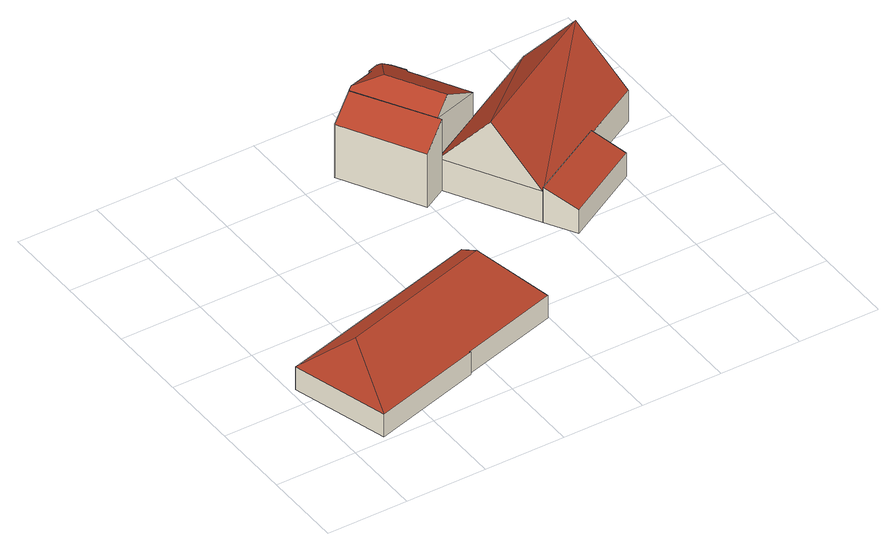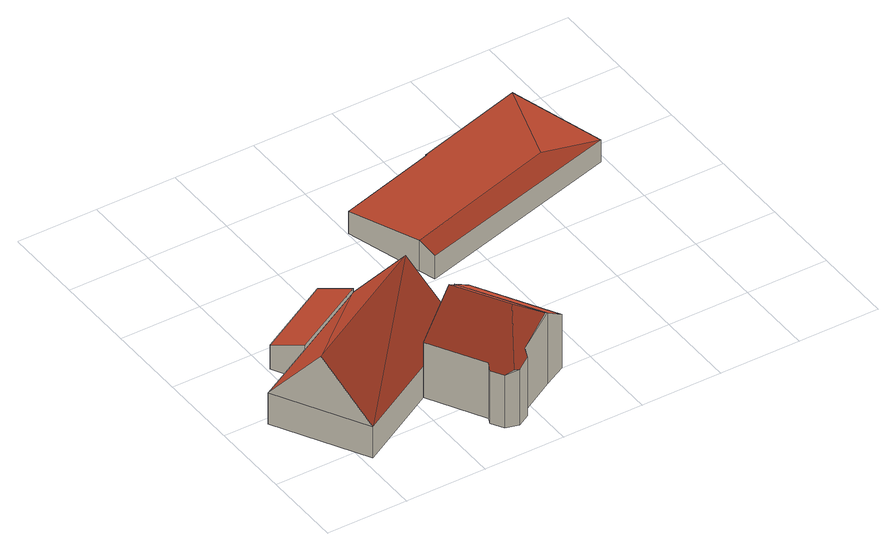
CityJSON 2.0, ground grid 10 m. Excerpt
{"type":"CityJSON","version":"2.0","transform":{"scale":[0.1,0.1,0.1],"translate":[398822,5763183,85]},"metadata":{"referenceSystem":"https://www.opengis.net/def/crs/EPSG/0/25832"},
"CityObjects":{
"building1":{"type":"Building","attributes":{"Gemeindeschluessel":"05515000","Geometrietyp2DReferenz":"3000","function":"31001_2700","roofType":"5000","measuredHeight":4.09},"geometry":[{"type":"Solid","lod":"2","boundaries":[[[[0,1,2,3]],[[4,5,1,0]],[[6,7,5,4]],[[8,9,7,6]],[[10,11,9,8]],[[12,13,11,10]],[[3,2,13,12]],[[6,14,8]],[[4,0,3,12,14,6]],[[10,8,14,12]],[[1,5,7,9,11,13,2]]]],"semantics":{"surfaces":[{"type":"WallSurface"},{"type":"RoofSurface"},{"type":"GroundSurface"}],"values":[[0,0,0,0,0,0,0,1,1,1,2]]}}]},
"building2":{"type":"Building","attributes":{"name":"Schulze Wierling","Gemeindeschluessel":"05515000","Geometrietyp2DReferenz":"3000","function":"31001_1000"},"address":[{"country":"Germany","locality":"Münster","thoroughfareNumber":"319","thoroughfareName":"Altenberger Straße"}],"children":["building2-1","building2-2","building2-3","building2-4"]},
"building2-1":{"type":"BuildingPart","attributes":{"roofType":"2100","measuredHeight":4.75},"parents":["building2"],"geometry":[{"type":"Solid","lod":"2","boundaries":[[[[15,16,17,18,19]],[[20,21,22,23,24]],[[19,18,21,20]],[[24,15,19,20]],[[17,22,21,18]],[[16,15,24,23]],[[22,17,16,23]]]],"semantics":{"surfaces":[{"type":"WallSurface"},{"type":"RoofSurface"},{"type":"GroundSurface"},{"type":"ClosureSurface"}],"values":[[0,0,0,1,2,0,3]]}}]},
"building2-2":{"type":"BuildingPart","attributes":{"roofType":"5000","measuredHeight":11.34},"parents":["building2"],"geometry":[{"type":"Solid","lod":"2","boundaries":[[[[25,26,27,28]],[[29,30,26,25]],[[31,32,30,29]],[[33,34,32,31]],[[35,36,34,33]],[[37,38,36,35]],[[39,40,41,38,37]],[[31,29,25,42,43,44]],[[45,43,42,28,46]],[[39,37,35,33,44,43,45]],[[31,44,33]],[[39,45,46]],[[28,42,25]],[[27,26,30,32,34,36,38,41,47]],[[27,47,48,46,28]],[[40,39,46,48]],[[47,41,40,48]]]],"semantics":{"surfaces":[{"type":"WallSurface"},{"type":"RoofSurface"},{"type":"GroundSurface"},{"type":"ClosureSurface"}],"values":[[0,0,0,0,0,0,0,1,1,1,0,0,0,2,3,0,3]]}}]},
"building2-3":{"type":"BuildingPart","attributes":{"roofType":"2100","measuredHeight":9.64},"parents":["building2"],"geometry":[{"type":"Solid","lod":"2","boundaries":[[[[28,27,49,50]],[[51,52,53,54,55]],[[50,49,52,51]],[[55,46,28,50,51]],[[27,47,53,52,49]],[[48,46,55,54]],[[27,28,46,48,47]],[[53,47,48,54]]]],"semantics":{"surfaces":[{"type":"WallSurface"},{"type":"RoofSurface"},{"type":"GroundSurface"},{"type":"ClosureSurface"}],"values":[[0,0,0,1,2,0,3,3]]}}]},
"building2-4":{"type":"BuildingPart","attributes":{"roofType":"3100","measuredHeight":11.45},"parents":["building2"],"geometry":[{"type":"Solid","lod":"2","boundaries":[[[[54,53,17,16]],[[56,57,41,40]],[[58,59,57,56]],[[60,61,59,58]],[[23,22,61,60]],[[62,63,16]],[[23,60,58,62,16]],[[63,62,56]],[[56,40,48,64,63]],[[63,64,54,16]],[[64,48,54]],[[62,58,56]],[[53,47,41,57,59,61,22,17]],[[54,48,47,53]],[[47,48,40,41]],[[22,23,16,17]]]],"semantics":{"surfaces":[{"type":"WallSurface"},{"type":"RoofSurface"},{"type":"GroundSurface"},{"type":"ClosureSurface"}],"values":[[0,0,0,0,0,1,1,1,1,0,0,0,2,3,3,3]]}}]}
},
"vertices":[
[176,46,32],[176,46,2],[299,81,2],[299,81,32],[177,45,32],[177,45,2],[41,6,32],[41,6,2],[7,126,32],[7,126,2],[265,197,33],[265,197,2],[271,176,43],[271,176,2],[80,121,43],
[382,217,53],[382,217,48],[382,217,6],[403,180,6],[403,180,38],[499,234,38],[499,234,6],[479,271,6],[479,271,48],[479,271,53],
[313,444,91],[313,444,6],[267,418,6],[267,418,102],[315,452,85],[315,452,6],[330,461,81],[330,461,6],[346,456,77],[346,456,6],[355,441,77],[355,441,6],[352,433,81],[352,433,6],[390,365,81],[390,365,48],[390,365,6],[271,420,105],[302,402,119],[336,459,82],[339,337,119],[320,326,102],[320,326,6],[320,326,48],
[239,403,6],[239,403,78],[293,306,78],[293,306,6],[322,322,6],[322,322,48],[322,322,102],
[492,422,48],[492,422,6],[553,312,48],[553,312,6],[478,271,48],[478,271,6],[522,367,120],[351,271,120],[322,322,53]
]}
